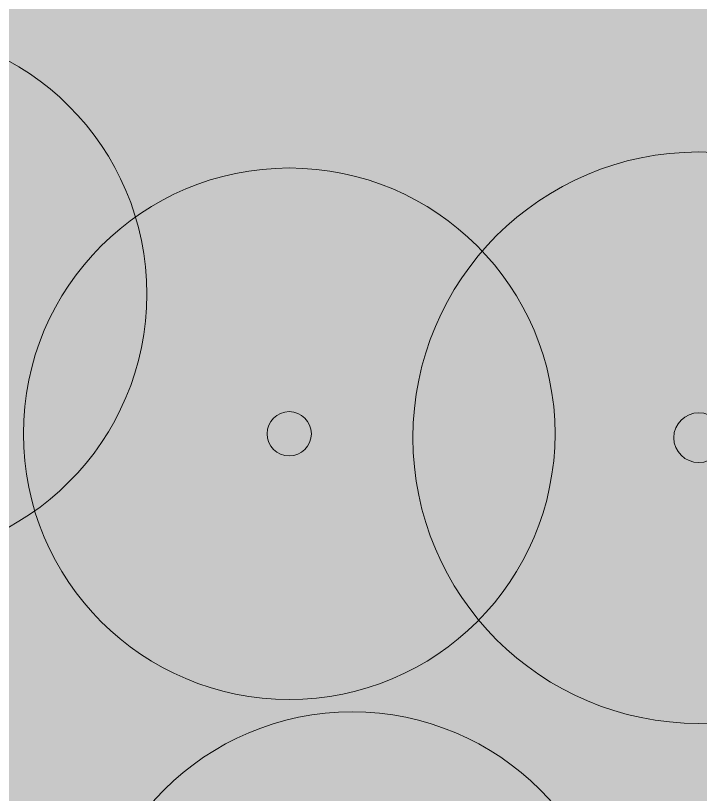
# Model space of a CAD drawing. Header units: metres. Extents: x -3 to 687, y -1 to 1371.
# Drawn here: x 398.52 to 408.83, y 168.12 to 179.84 of the extents above; entities that cross this region are included whole.
import ezdxf

# ---------------------------------------------------------------- set-up
doc = ezdxf.new("R2010")
doc.units = ezdxf.units.M
doc.header["$MEASUREMENT"] = 0
doc.layers.add('TPX_VEGETATION_GREEN_SPACES_HATCH', color=7, linetype='CONTINUOUS', lineweight=0, true_color=0x58ba48)
doc.layers.add('TPX_VEGETATION_TREES_INDIVIDUAL', color=7, linetype='CONTINUOUS', lineweight=0, true_color=0x136734)

# ---------------------------------------------------------------- blocks, each defined once
blk = doc.blocks.new('TREETR003_CR040')
at = {"layer": 'TPX_VEGETATION_TREES_INDIVIDUAL'}
for radius in [4, 0.333]:
    blk.add_circle((0, 0, 0.036), radius, dxfattribs=at)
blk = doc.blocks.new('TREETR004_CR043')
at = {"layer": 'TPX_VEGETATION_TREES_INDIVIDUAL'}
for radius in [4.3, 0.375]:
    blk.add_circle((0, 0, 0.036), radius, dxfattribs=at)

msp = doc.modelspace()

# ---------------------------------------------------------------- hatches: boundary and pattern name
at = {"layer": 'TPX_VEGETATION_GREEN_SPACES_HATCH'}
msp.add_hatch(color=256, dxfattribs=at).paths.add_polyline_path([(356.177, 211.11), (344.658, 178.013), (397.216, 136.286), (418.707, 144.037), (421.087, 142.718), (426.787, 138.063), (438.691, 156.448), (424.125, 169.844), (404.499, 183.8), (379.247, 198.961), (356.177, 211.11)])

# ---------------------------------------------------------------- block references
at = {"layer": 'TPX_VEGETATION_TREES_INDIVIDUAL'}
for name, p in [('TREETR003_CR040', (396.497, 175.651, 0.036)), ('TREETR004_CR043', (408.801, 173.489, 0.036)), ('TREETR003_CR040', (402.639, 173.548, 0.036)), ('TREETR003_CR040', (403.587, 165.362, 0.036))]:
    msp.add_blockref(name, p, dxfattribs=at)

doc.saveas('drawing.dxf')
